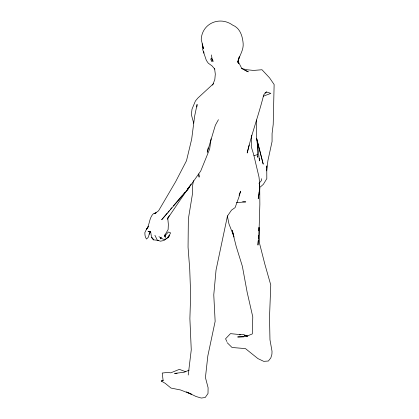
<?xml version="1.0" encoding="UTF-8"?>
<svg xmlns="http://www.w3.org/2000/svg" width="419" height="419" viewBox="0 0 419 419"><rect width="100%" height="100%" fill="white"/><g stroke="black" fill="none" stroke-linecap="round" stroke-linejoin="round"><path stroke-width="0.63" d="M266.699 167.757L266.741 165.898L266.819 178.625L263.368 184.323L259.518 187.696M257.889 145L257.57 157.277L257.837 156.114M258.204 240.522L257.952 245.078L259.015 232.116L259.859 204.273L259.686 184.114L259.01 177.069L253.584 154.218L251.269 146.729L251.709 135.117L251.243 136.966M258.314 238.568L258.492 235.31M258.743 230.754L258.921 227.496M259.466 187.791L259.686 184.114L259.136 193.028L258.214 198.658L259.832 188.55L259.136 193.028M196.862 106.945L197.098 104.42L194.631 116.204L191.677 139.113L186.502 160.728L175.702 181.574L158.581 210.783L154.511 213.779L156.078 212.889M160.865 237.641L160.734 238.909L161.153 237.138M188.22 375.031L191.258 349.875L189.886 318.65L190.655 294.578L189.734 269.312L188.058 247.189L188.351 218.975L192.52 193.541L192.515 186.282L193.458 180.552M211.103 138.778L209.673 149.007L200.732 171.004L187.283 190.142L161.671 219.755L167.144 213.271M266.699 170.858L267.919 160.582L272.062 141.554L272.078 133.53L273.204 124.474L274.131 84.507L269.558 77.855L261.98 69.743L253.542 70.434L246.561 69.706L241.622 68.491M211.076 59.54L211.296 58.016L210.925 59.739L211.6 61.116L213.627 61.064M208.159 147.933L207.237 152.333L215.356 125.244L218.419 119.703M249.216 144.984L247.194 152.998C251.809 133.321 258.869 114.429 263.729 94.794L266.5 91.96L270.857 93.379L263.216 96.234M239.066 195.354L240.606 191.153L238.982 196.956L235.09 207.609L231.513 210.134L227.438 216.057L216.042 270.072L213.769 294.84L215.146 321.363L207.829 355.92L205.43 377.545L208.096 387.716L208.007 393.52L205.2 397.511L201.267 398.05L196.029 396.494L186.387 391.849M211.6 61.116L212.538 60.828L212.527 59.461M212.637 85.146L214.821 79.5L215.308 74.132L214.617 68.695M169.234 215.675L167.799 218.571L168.359 224.369L168.129 229.57L164.641 235.525M168.082 217.424L167.207 219.163L191.048 184.041M188.576 187.911L187.283 190.142L189.467 186.837L187.78 188.833M169.25 235.766L167.642 237.573L169.25 235.766L168.469 237.065L163.949 240.496L160.435 241.187L157.319 240.187L154.925 235.295M167.988 212.276L169.25 210.778M170.512 209.28L171.78 207.782M173.461 205.792L182.726 194.814M183.569 193.819L184.831 192.321M258.952 183.396L261.404 180.615L261.388 178.693M213.512 83.659L197.899 98.025L195.416 101L192.017 109.134L191.357 114.633L193.714 123.223M264.913 93.039L266.5 91.96M189.158 370.124L184.177 372.25L174.571 373.397L177.106 373.423M187.45 392.331L191.347 394.185L180.537 389.969L170.978 388.062L165.264 383.369L161.231 381.028L163.206 380.211M155.983 212.794L153.501 213.601C149.017 217.801 149.84 224.547 146.561 229.392L148.64 226.176L146.603 229.031L144.869 232.561C144.859 234.829 145.079 237.217 146.545 239.05L148.363 237.164L149.614 232.838L149.148 234.121L149.724 232.713L150.746 231.744L147.991 231.545L150.667 231.89L151.537 237.316L153.663 239.857L158.618 240.422M253.987 155.685L257.633 154.564M161.231 381.028L163.143 380.698L162.221 373.046L167.244 372.47L170.821 372.816L179.395 369.354L185.774 371.794M239.527 334.865L243.36 334.383L247.393 336.242M236.478 202.623L245.791 201.895L242.643 201.743M243.942 336.845L237.673 336.965L245.984 336.562L252.343 333.896L252.777 316.879L247.158 292.273L242.371 266.29L236.237 246.555L232.168 230.361L233.519 234.556M240.359 334.629L230.476 333.639L225.569 338.793L226.868 341.522M247.818 336.028L244.146 335.457L245.288 335.944M244.874 70.345L248.31 71.822L241.889 68.674L238.212 61.488L238.689 63.63L238.322 59.241M158.937 236.677L163.221 239.265C167.223 240.145 168.873 235.866 170.528 233.116L170.182 232.535L168.333 232.058L164.683 236.059L165.186 236.07L164.693 235.735M227.114 342.616L232.037 347.492L245.471 348.603L257.926 358.606L263.724 361.351L268.401 361.021L270.831 357.889L271.921 354.186L272.02 351.253L269.967 339.778L269.522 317.152L270.758 284.967L264.824 264.096L259.691 243.963L259.042 227.465M214.868 69.161L211.935 65.814L208.259 63.169L206.342 60.373L202.571 49.185L202.204 43.717L203.519 48.918L201.22 39.417C202.073 23.139 220.006 15.843 232.734 25.171C240.239 28.167 242.538 36.27 243.161 43.571C243.706 50.432 239.155 55.968 237.625 62.363L239.312 56.816L238.317 60.729L238.259 59.084M211.344 54.926L212.538 60.828M234.095 236.992L228.989 223.997L227.318 215.885M164.903 236.29L165.316 237.39L164.698 234.949M203.587 52.04L203.859 53.103L203.77 51.799M198.7 173.932L199.098 177.153L198.983 174.587M259.361 158.382L259.497 160.948L256.606 138.275L256.423 119.97M153.663 239.857L151.537 237.316L153.663 239.857M263.184 164.038L256.606 138.275L263.184 164.038"/></g></svg>
